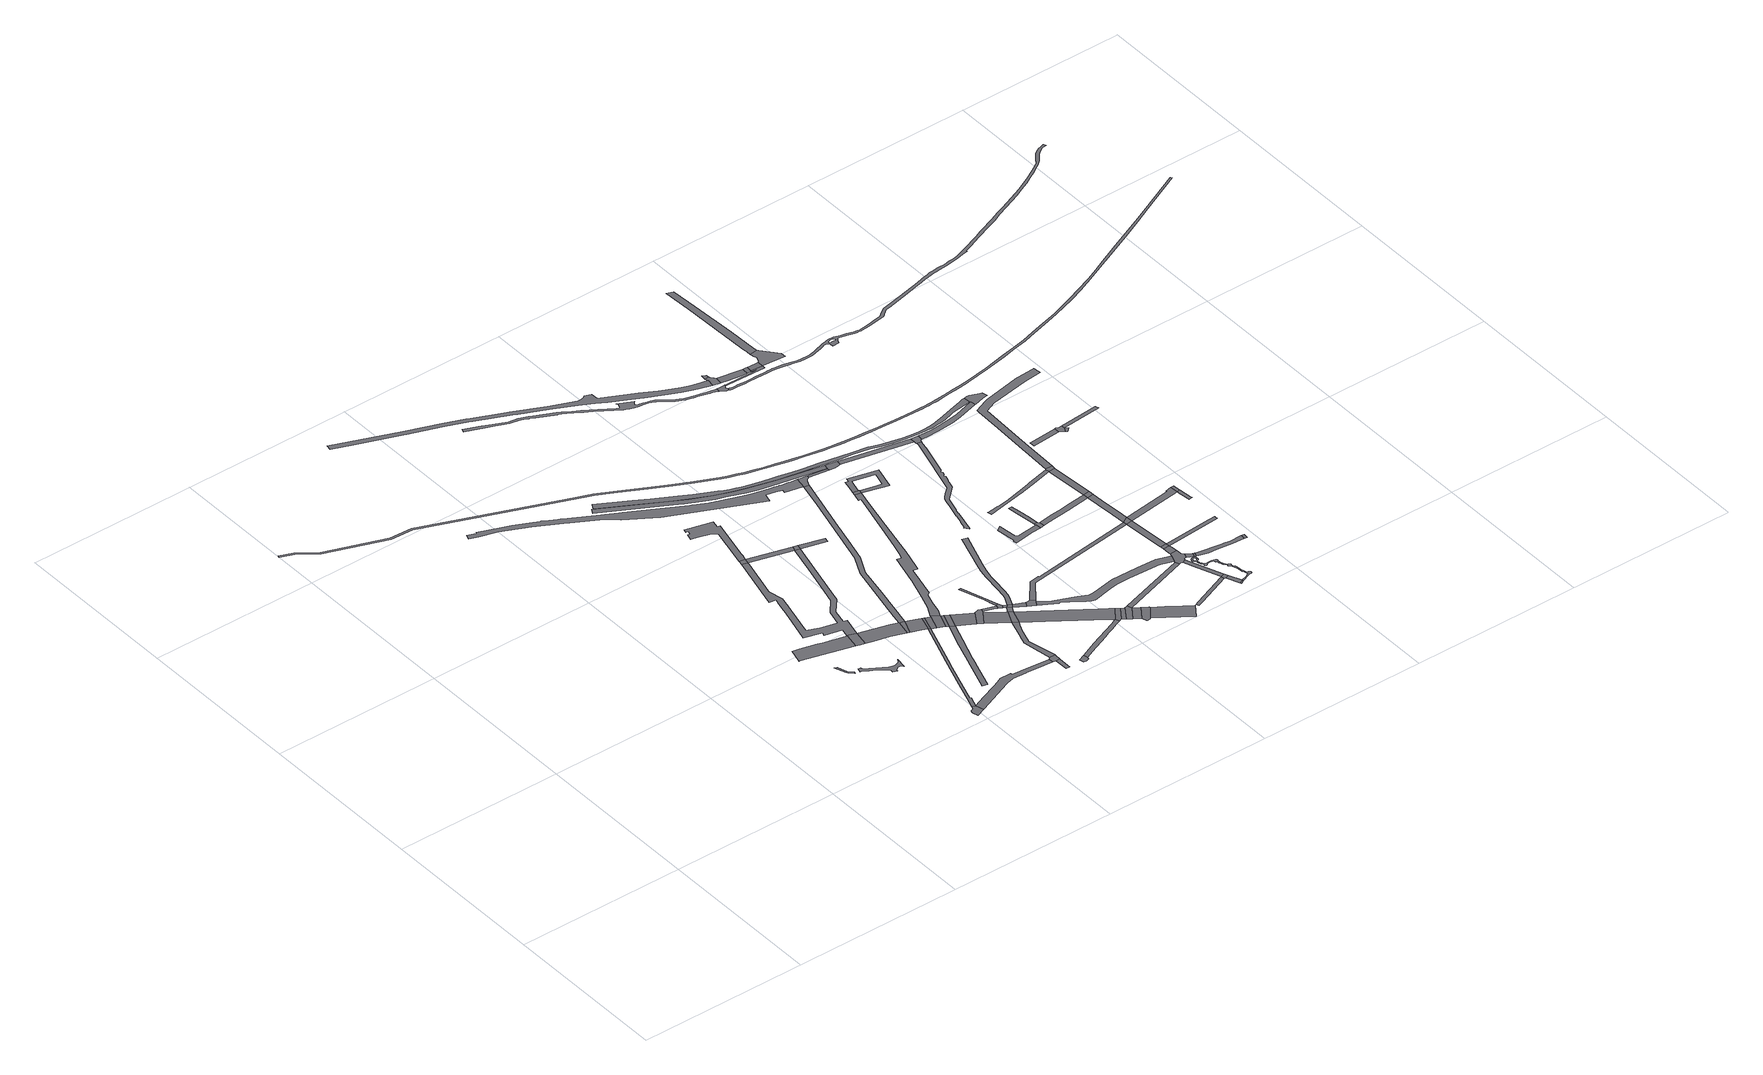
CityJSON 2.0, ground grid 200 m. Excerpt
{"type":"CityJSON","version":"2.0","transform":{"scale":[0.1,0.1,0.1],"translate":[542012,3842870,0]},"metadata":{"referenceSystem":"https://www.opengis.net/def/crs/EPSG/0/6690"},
"CityObjects":{
"road1":{"type":"Road","geometry":[{"type":"MultiSurface","lod":"1","boundaries":[[[0,1,2,3,4,5,6,7,8,9]]]}]},
"road2":{"type":"Road","attributes":{"function":"3","RoadStructureAttribute.sectionType":"1"},"geometry":[{"type":"MultiSurface","lod":"1","boundaries":[[[10,11,12,13,14,15,16,17]]]}]},
"road3":{"type":"Road","geometry":[{"type":"MultiSurface","lod":"1","boundaries":[[[18,19,20,21,22,23,24,25]]]}]},
"road4":{"type":"Road","geometry":[{"type":"MultiSurface","lod":"1","boundaries":[[[26,27,28,29,30,31,32,33,34,35,36,37,38,39,40,41,42,43,44,45,46,47,48,49,50,51,52,53]]]}]},
"road5":{"type":"Road","geometry":[{"type":"MultiSurface","lod":"1","boundaries":[[[54,17,16,55,56,57]]]}]},
"road6":{"type":"Road","attributes":{"RoadStructureAttribute.sectionType":"1"},"geometry":[{"type":"MultiSurface","lod":"1","boundaries":[[[58,59,60,61,62,18,25,63,64,65,66,67,68]]]}]},
"road7":{"type":"Road","attributes":{"function":"3","RoadStructureAttribute.sectionType":"1"},"geometry":[{"type":"MultiSurface","lod":"1","boundaries":[[[69,70,57,56,71,72,73,74,75]]]}]},
"road8":{"type":"Road","attributes":{"RoadStructureAttribute.sectionType":"1"},"geometry":[{"type":"MultiSurface","lod":"1","boundaries":[[[76,77,78,79,80,81,82,83,84,85,86,87,54,57,88,89,90,91,92,93,94,95,96,97,98,99,100,101,102,103,104,105,106,107,108,109,110,111,112]]]}]},
"road9":{"type":"Road","attributes":{"RoadStructureAttribute.sectionType":"1"},"geometry":[{"type":"MultiSurface","lod":"1","boundaries":[[[113,114,115,116,117,118,119,120,25,24,121,122,123,124,125,126,127,128,129,130]]]}]},
"road10":{"type":"Road","geometry":[{"type":"MultiSurface","lod":"1","boundaries":[[[131,76,112,132]]]}]},
"road11":{"type":"Road","attributes":{"RoadStructureAttribute.sectionType":"1"},"geometry":[{"type":"MultiSurface","lod":"1","boundaries":[[[133,134,135,136,137,138,139,140,141,142,143]]]}]},
"road12":{"type":"Road","attributes":{"RoadStructureAttribute.sectionType":"1"},"geometry":[{"type":"MultiSurface","lod":"1","boundaries":[[[144,145,146,147,148,149,150,151,152,153,154,155,156,157,158,159,160,161,162,163,164,165,166,167,168,169,170,171,172,173,174,175,176,177,178,179,180,181,182,183,184,185,186,187,188,189,190,191,192,193,194,195,196,197,198,199,200,201,202,203,204,205,206,207,208,209,210]]]}]},
"road13":{"type":"Road","geometry":[{"type":"MultiSurface","lod":"1","boundaries":[[[75,74,211,212,213]]]}]},
"road14":{"type":"Road","attributes":{"RoadStructureAttribute.sectionType":"1"},"geometry":[{"type":"MultiSurface","lod":"1","boundaries":[[[214,215,216,217,218,219,220,221,222,223,224,225,226,227,228,229,230,231,131,132]]]}]},
"road15":{"type":"Road","attributes":{"function":"3","RoadStructureAttribute.sectionType":"1"},"geometry":[{"type":"MultiSurface","lod":"1","boundaries":[[[232,212,211,233,58,234]]]}]},
"road16":{"type":"Road","geometry":[{"type":"MultiSurface","lod":"1","boundaries":[[[234,58,68,235]]]}]},
"road17":{"type":"Road","attributes":{"RoadStructureAttribute.sectionType":"1"},"geometry":[{"type":"MultiSurface","lod":"1","boundaries":[[[132,112,95,236]]]}]},
"road18":{"type":"Road","attributes":{"function":"3","RoadStructureAttribute.sectionType":"1"},"geometry":[{"type":"MultiSurface","lod":"1","boundaries":[[[235,68,237,238]]]}]},
"road19":{"type":"Road","geometry":[{"type":"MultiSurface","lod":"1","boundaries":[[[239,238,237,240,241]]]}]},
"road20":{"type":"Road","attributes":{"function":"3","RoadStructureAttribute.sectionType":"1"},"geometry":[{"type":"MultiSurface","lod":"1","boundaries":[[[241,240,133,242]]]}]},
"road21":{"type":"Road","geometry":[{"type":"MultiSurface","lod":"1","boundaries":[[[242,133,143,243]]]}]},
"road22":{"type":"Road","attributes":{"RoadStructureAttribute.sectionType":"1"},"geometry":[{"type":"MultiSurface","lod":"1","boundaries":[[[244,245,246,247]]]}]},
"road23":{"type":"Road","geometry":[{"type":"MultiSurface","lod":"1","boundaries":[[[236,95,94,248]]]}]},
"road24":{"type":"Road","geometry":[{"type":"MultiSurface","lod":"1","boundaries":[[[249,250,130,129,244,247,251]]]}]},
"road25":{"type":"Road","attributes":{"function":"3","RoadStructureAttribute.sectionType":"1"},"geometry":[{"type":"MultiSurface","lod":"1","boundaries":[[[252,243,143,253,254]]]}]},
"road26":{"type":"Road","attributes":{"RoadStructureAttribute.sectionType":"1"},"geometry":[{"type":"MultiSurface","lod":"1","boundaries":[[[255,256,257,258,259,260,249,251,261,262,263,264,265,266]]]}]},
"road27":{"type":"Road","geometry":[{"type":"MultiSurface","lod":"1","boundaries":[[[267,268,254,253,269,270,271,272,273]]]}]},
"road28":{"type":"Road","geometry":[{"type":"MultiSurface","lod":"1","boundaries":[[[274,275,276,248,94]]]}]},
"road29":{"type":"Road","attributes":{"RoadStructureAttribute.sectionType":"1"},"geometry":[{"type":"MultiSurface","lod":"1","boundaries":[[[277,278,279,280,281,282,283,284,285,286,287,288,289,290,291,292,293,294,295,296,297,298,299,300,301,302,303,304,305,306,307,308,309,310,311,312,313,314,315,316,317,318,319,320,321,322]]]}]},
"road30":{"type":"Road","geometry":[{"type":"MultiSurface","lod":"1","boundaries":[[[323,324,325,326,327,328,329]]]}]},
"road31":{"type":"Road","attributes":{"function":"3","RoadStructureAttribute.sectionType":"1"},"geometry":[{"type":"MultiSurface","lod":"1","boundaries":[[[330,270,269,255,331]]]}]},
"road32":{"type":"Road","attributes":{"RoadStructureAttribute.sectionType":"1"},"geometry":[{"type":"MultiSurface","lod":"1","boundaries":[[[209,332,333,334,335,336,337,75,213,338,339,340,341,342,343]]]}]},
"road33":{"type":"Road","attributes":{"function":"3","RoadStructureAttribute.sectionType":"1"},"geometry":[{"type":"MultiSurface","lod":"1","boundaries":[[[344,345,346,347,348,349,350,351,352,353,354,355,356,357,358,359,360,361]]]}]},
"road34":{"type":"Road","attributes":{"RoadStructureAttribute.sectionType":"1"},"geometry":[{"type":"MultiSurface","lod":"1","boundaries":[[[273,272,362,363,364]]]}]},
"road35":{"type":"Road","geometry":[{"type":"MultiSurface","lod":"1","boundaries":[[[331,255,266,365]]]}]},
"road36":{"type":"Road","geometry":[{"type":"MultiSurface","lod":"1","boundaries":[[[366,367,364,363,368,369,370]]]}]},
"road37":{"type":"Road","attributes":{"RoadStructureAttribute.sectionType":"1"},"geometry":[{"type":"MultiSurface","lod":"1","boundaries":[[[371,372,373,374,375,376,377,367,366]]]}]},
"road38":{"type":"Road","attributes":{"RoadStructureAttribute.sectionType":"1"},"geometry":[{"type":"MultiSurface","lod":"1","boundaries":[[[378,331,365,379]]]}]},
"road39":{"type":"Road","attributes":{"RoadStructureAttribute.sectionType":"1"},"geometry":[{"type":"MultiSurface","lod":"1","boundaries":[[[380,381,382,370,369,383,378,384]]]}]},
"road40":{"type":"Road","geometry":[{"type":"MultiSurface","lod":"1","boundaries":[[[384,378,379,385]]]}]},
"road41":{"type":"Road","attributes":{"RoadStructureAttribute.sectionType":"1"},"geometry":[{"type":"MultiSurface","lod":"1","boundaries":[[[386,387,388,389,390,391,392,393,394,395,396,397,398,239,241,399,400,401,402,403,404,405,406,407,408,409,410,411,412,413,414]]]}]},
"road42":{"type":"Road","attributes":{"RoadStructureAttribute.sectionType":"1"},"geometry":[{"type":"MultiSurface","lod":"1","boundaries":[[[385,379,415,416]]]}]},
"road43":{"type":"Road","attributes":{"RoadStructureAttribute.sectionType":"1"},"geometry":[{"type":"MultiSurface","lod":"1","boundaries":[[[417,418,419,420,323,329,421,422,423,424,425,426,427,428,429]]]}]},
"road44":{"type":"Road","geometry":[{"type":"MultiSurface","lod":"1","boundaries":[[[430,431,432,416,415,433,434,435]]]}]},
"road45":{"type":"Road","attributes":{"RoadStructureAttribute.sectionType":"1"},"geometry":[{"type":"MultiSurface","lod":"1","boundaries":[[[436,437,438,439,440,441,442,443,444,445,446,447,448,449,450,451,452,453,454,455,456,457,458,459,460,461,462,463,464,465,466,467,468,469,470,471,472,473,474,475,476,477,478,479,480,481,482,483,484,485,486,487,488,489,490,491,492,493,494,495,496,497,498,499,500,501,502,503,504,505,506,507,508,509,510,511,512,513,514,515,516,517,518,519,520,521,522,523,524,525,526,527]]]}]},
"road46":{"type":"Road","attributes":{"function":"3","RoadStructureAttribute.sectionType":"1"},"geometry":[{"type":"MultiSurface","lod":"1","boundaries":[[[528,529,530,365,266,531,532,533,417,534]]]}]},
"road47":{"type":"Road","attributes":{"RoadStructureAttribute.sectionType":"1"},"geometry":[{"type":"MultiSurface","lod":"1","boundaries":[[[535,536,537,538,539,540,541,542,543,544,545,546,547,548,549,550,551,552,384,385]]]}]},
"road48":{"type":"Road","geometry":[{"type":"MultiSurface","lod":"1","boundaries":[[[553,554,210,209,343,555,556,557,558,559,560,561,562]]]}]},
"road49":{"type":"Road","geometry":[{"type":"MultiSurface","lod":"1","boundaries":[[[534,417,429,563,564]]]}]},
"road50":{"type":"Road","attributes":{"RoadStructureAttribute.sectionType":"1"},"geometry":[{"type":"MultiSurface","lod":"1","boundaries":[[[564,563,565,566,567]]]}]},
"road51":{"type":"Road","geometry":[{"type":"MultiSurface","lod":"1","boundaries":[[[568,567,566,569,570]]]}]},
"road52":{"type":"Road","geometry":[{"type":"MultiSurface","lod":"1","boundaries":[[[571,386,414,572,573]]]}]},
"road53":{"type":"Road","attributes":{"function":"3","RoadStructureAttribute.sectionType":"1"},"geometry":[{"type":"MultiSurface","lod":"1","boundaries":[[[570,569,574,575]]]}]},
"road54":{"type":"Road","attributes":{"RoadStructureAttribute.sectionType":"1"},"geometry":[{"type":"MultiSurface","lod":"1","boundaries":[[[576,562,561,577,578]]]}]},
"road55":{"type":"Road","attributes":{"RoadStructureAttribute.sectionType":"1"},"geometry":[{"type":"MultiSurface","lod":"1","boundaries":[[[579,580,581,582,583,584,585,586,587,588,589,590,591,592,593,594,595,596,597,598,599,600,601,602,603,604,605,606,607,608,609,610,611,612,613,614,615,616,617,618,619,620,621,622,623,624,625,626,627,628,629,630,631,632,633,634,635,636,637,638,639,640,641]]]}]},
"road56":{"type":"Road","geometry":[{"type":"MultiSurface","lod":"1","boundaries":[[[642,575,574,643,644,645,646,647]]]}]},
"road57":{"type":"Road","attributes":{"RoadStructureAttribute.sectionType":"1"},"geometry":[{"type":"MultiSurface","lod":"1","boundaries":[[[648,649,650,651,652,653,654,655,656,657,658,571,573,659,660,661,662,663,664,665,666,667,572,414]]]}]},
"road58":{"type":"Road","geometry":[{"type":"MultiSurface","lod":"1","boundaries":[[[361,360,578,577,668,669,670,671,672]]]}]},
"road59":{"type":"Road","attributes":{"function":"3","RoadStructureAttribute.sectionType":"1"},"geometry":[{"type":"MultiSurface","lod":"1","boundaries":[[[673,674,675,676,677,678,679,680,681,647,646,682,683]]]}]},
"road60":{"type":"Road","attributes":{"RoadStructureAttribute.sectionType":"1"},"geometry":[{"type":"MultiSurface","lod":"1","boundaries":[[[684,685,686,687,688,689,690,691,692,434,433,693,694,695,696,697,698,699,700,701,702,703,704,705,706]]]}]},
"road61":{"type":"Road","attributes":{"RoadStructureAttribute.sectionType":"1"},"geometry":[{"type":"MultiSurface","lod":"1","boundaries":[[[707,708,709,710,430,435,711,712]]]}]},
"road62":{"type":"Road","attributes":{"RoadStructureAttribute.sectionType":"1"},"geometry":[{"type":"MultiSurface","lod":"1","boundaries":[[[713,714,715,716,717,718,719,720,721,722,723]]]}]},
"road63":{"type":"Road","attributes":{"RoadStructureAttribute.sectionType":"1"},"geometry":[{"type":"MultiSurface","lod":"1","boundaries":[[[724,725,568,570,726,727]]]}]},
"road64":{"type":"Road","attributes":{"RoadStructureAttribute.sectionType":"1"},"geometry":[{"type":"MultiSurface","lod":"1","boundaries":[[[728,729,730,731,732,733,734,735,736,737,738,739,740,741,742,743,744,745,746,747,748,749,750,751,752,753,754,755,756,757,758,759,760,761,762,763,764,765,766,767,768,769,770,771]]]}]},
"road65":{"type":"Road","geometry":[{"type":"MultiSurface","lod":"1","boundaries":[[[772,773,484,483,774,775,776,777,778,779,780,781,782]]]}]},
"road66":{"type":"Road","geometry":[{"type":"MultiSurface","lod":"1","boundaries":[[[783,784,785,723,722,786,787,788]]]}]},
"road67":{"type":"Road","attributes":{"function":"3","RoadStructureAttribute.sectionType":"1"},"geometry":[{"type":"MultiSurface","lod":"1","boundaries":[[[789,790,791,672,671,792,793,794]]]}]},
"road68":{"type":"Road","attributes":{"RoadStructureAttribute.sectionType":"1"},"geometry":[{"type":"MultiSurface","lod":"1","boundaries":[[[795,796,797,798,799,800,801,802,803,784,783]]]}]},
"road69":{"type":"Road","geometry":[{"type":"MultiSurface","lod":"1","boundaries":[[[804,805,806,807,808,322,321,809,810]]]}]},
"road70":{"type":"Road","geometry":[{"type":"MultiSurface","lod":"1","boundaries":[[[811,812,807,806]]]}]},
"road71":{"type":"Road","attributes":{"RoadStructureAttribute.sectionType":"1"},"geometry":[{"type":"MultiSurface","lod":"1","boundaries":[[[813,814,815,816,817,818,819,820,821,822,823,824,825,826,827,828,829,830,831,832,833,834,835,836,837,838,839,840,841,842,843,844,845,846,847,848,849,850,851,852,853,854,855,856,857,858,859,860,861,862,863,864,865,866,867,868,869,870,871,872,873,874,875,876,877,878,879,880,881,882,883,884,885,886,887,888,889,890,891,892,893,894,895,896,897,898,899,900,901,902,903,904,905,906,907,908,909,910,911,912,913,914,915,916,917,918,919,920,921,922,923,924,925,926,927,928,929,930,931,932,933,934,935,936,937,938,939,940,941,942,943,944,945,946]]]}]},
"road72":{"type":"Road","attributes":{"RoadStructureAttribute.sectionType":"1"},"geometry":[{"type":"MultiSurface","lod":"1","boundaries":[[[947,948,949,950,951,952]]]}]},
"road73":{"type":"Road","attributes":{"RoadStructureAttribute.sectionType":"1"},"geometry":[{"type":"MultiSurface","lod":"1","boundaries":[[[953,954,810,809,955,956,957,958,959]]]}]},
"road74":{"type":"Road","attributes":{"RoadStructureAttribute.sectionType":"1"},"geometry":[{"type":"MultiSurface","lod":"1","boundaries":[[[960,961,962,963,964,965,966,967,968,969,782,781]]]}]},
"road75":{"type":"Road","attributes":{"RoadStructureAttribute.sectionType":"1"},"geometry":[{"type":"MultiSurface","lod":"1","boundaries":[[[970,971,972,973,974,975,976,977,978,979,980,981,982,983,984,985]]]}]},
"road76":{"type":"Road","attributes":{"RoadStructureAttribute.sectionType":"1"},"geometry":[{"type":"MultiSurface","lod":"1","boundaries":[[[986,987,988,989,990,991,992,788,787,993,994,995,996]]]}]},
"road77":{"type":"Road","attributes":{"RoadStructureAttribute.sectionType":"1"},"geometry":[{"type":"MultiSurface","lod":"1","boundaries":[[[997,998,999,1000,1001,1002]]]}]},
"road78":{"type":"Road","geometry":[{"type":"MultiSurface","lod":"1","boundaries":[[[1003,1004,1005,1006,1007,1008,1009,1010,706,705,1011,724,727,1012,1013,1014,999,998,1015,1016,1017,1018,1019]]]}]},
"road79":{"type":"Road","geometry":[{"type":"MultiSurface","lod":"1","boundaries":[[[1020,959,958,1021,965,964,1022]]]}]},
"road80":{"type":"Road","geometry":[{"type":"MultiSurface","lod":"1","boundaries":[[[1002,1001,947,952,1023,1024]]]}]},
"road81":{"type":"Road","attributes":{"RoadStructureAttribute.sectionType":"1"},"geometry":[{"type":"MultiSurface","lod":"1","boundaries":[[[1024,1023,1025,1026]]]}]},
"road82":{"type":"Road","geometry":[{"type":"MultiSurface","lod":"1","boundaries":[[[1026,1025,1027,1028]]]}]},
"road83":{"type":"Road","attributes":{"RoadStructureAttribute.sectionType":"1"},"geometry":[{"type":"MultiSurface","lod":"1","boundaries":[[[1029,1030,1031,1032,1009,1008]]]}]},
"road84":{"type":"Road","geometry":[{"type":"MultiSurface","lod":"1","boundaries":[[[794,793,728,771,1033,1034,1035,1036]]]}]},
"road85":{"type":"Road","geometry":[{"type":"MultiSurface","lod":"1","boundaries":[[[1037,1038,1031,1030]]]}]},
"road86":{"type":"Road","attributes":{"RoadStructureAttribute.sectionType":"1"},"geometry":[{"type":"MultiSurface","lod":"1","boundaries":[[[1019,1018,1039,1040]]]}]},
"road87":{"type":"Road","attributes":{"RoadStructureAttribute.sectionType":"1"},"geometry":[{"type":"MultiSurface","lod":"1","boundaries":[[[1041,1022,964,1042,1043]]]}]},
"road88":{"type":"Road","geometry":[{"type":"MultiSurface","lod":"1","boundaries":[[[1044,1045,1046,1047,1048,1049,1050,1051,1052,1053,1054,1055,1056,1057,1058,1059,1060,1061,1062,1063,1064,1065,1066,1067,1068,1069,1070,1071,1072,1073,1074,1075,1076,1077,1078,1079,1080,1081,1082,1083,1084,1085,1086,1087,1088,1089,1090,1091,1092,1093,1094,1095,1096,1097,1098,1099,1100,1101,1102,1103,1104,1105,1106,1107,1108,1109,1110,1111,1112,1113,1114,1115,1116,1117,1118,1119,1120,1121,1122,1123,1124,1125,1126,1127,1128,1129,1130,1131,1132,1133,1134,1135,1136,1137,1138,1139,1140,1141,1142,1143,1144,1145,1146,1147,1148,1149,1150,1151,1152,1153,1154,1155,1156,1157,1039,1158,1159,1160,1161,1162,1163,1164,1165,1166,1167,1168,1169,1170,1171,1172,1173,1174,1175,1176,1177,1178,1179,1180,1181,1182,1183,1184,1185,1186,1187,1188,1189,1190,1191,1192,1193,1194,1195,1196,1197,1198,1199,1200,1201,1202,1203,1204,1205,1206,1207,1208,1209,1210,1211,1212,1213,1214,1215,1216,1217,1218,1219,1220,1221,1222,1223,1224,1225,1226,1227,1228,1229,1230,1231,1232,1233,1234,1235,1236,1237,1238,1239,1240,1241,1242,1243,1244,1245,1246,1247,1248,1249,1250,1251,1252,1253,1254,1255,1256,1257,1258,1259,1260,1261,1262,1263,1264,1265,1266,1267,1268,1269,1270,1271,1272,1273,1274,1275,1276,1277,1278,1279,1280,1281,1282,1283,1284,1285,1286,1287,1288,1289,1290,1291,1292,1293,1294,1295,1296,1297,1298,1299,1300,1301,1302,1303,1304,1305,1306,1307,1308,1026,1028],[1309,1310,1311,1312,1313,1314,1315,1316,1317,1318,1319,1320,1321,1322,1323,1324,1325,1326,1327,1328,1329,1330,1331,1332,1333,1334,1335,1336,1337,1338,1339,1340,1341,1342,1343,1344,1345,1346,1347,1348,1349,1350,1351,1352,1353,1354,1355,1356,1357,1358,1359,1360,1361,1362,1363,1364,1365,1366,1367,1368,1369,1370,1371,1372,1373,1374,1375,1376,1377]]]}]},
"road89":{"type":"Road","geometry":[{"type":"MultiSurface","lod":"1","boundaries":[[[1040,1039,1157,1378,1379]]]}]},
"road90":{"type":"Road","attributes":{"RoadStructureAttribute.sectionType":"1"},"geometry":[{"type":"MultiSurface","lod":"1","boundaries":[[[1380,1381,712,1038,1037]]]}]},
"road91":{"type":"Road","geometry":[{"type":"MultiSurface","lod":"1","boundaries":[[[1382,707,712,1381]]]}]},
"road92":{"type":"Road","attributes":{"RoadStructureAttribute.sectionType":"1"},"geometry":[{"type":"MultiSurface","lod":"1","boundaries":[[[1383,1384,1385,1386,996,1387,1388,1389,707,1382]]]}]},
"road93":{"type":"Road","geometry":[{"type":"MultiSurface","lod":"1","boundaries":[[[1390,986,996,1386]]]}]},
"road94":{"type":"Road","geometry":[{"type":"MultiSurface","lod":"1","boundaries":[[[1391,1392,1393,1394,1395,1396,1397,1043,1042,1398,1399,1400,1401]]]}]},
"road95":{"type":"Road","attributes":{"RoadStructureAttribute.sectionType":"1"},"geometry":[{"type":"MultiSurface","lod":"1","boundaries":[[[1402,985,1403,986,1390]]]}]},
"road96":{"type":"Road","attributes":{"RoadStructureAttribute.sectionType":"1"},"geometry":[{"type":"MultiSurface","lod":"1","boundaries":[[[1404,1405,1406,1407,1379,1378,1408,1409,1410,1411,1412,1413]]]}]},
"road97":{"type":"Road","attributes":{"RoadStructureAttribute.sectionType":"1"},"geometry":[{"type":"MultiSurface","lod":"1","boundaries":[[[1414,1415,1037,1030,1416]]]}]},
"road98":{"type":"Road","geometry":[{"type":"MultiSurface","lod":"1","boundaries":[[[1417,970,985,1402,1418,1419]]]}]},
"road99":{"type":"Road","attributes":{"RoadStructureAttribute.sectionType":"1"},"geometry":[{"type":"MultiSurface","lod":"1","boundaries":[[[1420,1421,1422,1423,1424,1425,1426,1427,1428,1429,1430,1393,1392]]]}]},
"road100":{"type":"Road","attributes":{"function":"3","RoadStructureAttribute.sectionType":"1"},"geometry":[{"type":"MultiSurface","lod":"1","boundaries":[[[1431,1432,1433,1434,1435,1436,1437,1438,1036,1035,1439,1440,1441,1442,1443,1444]]]}]},
"road101":{"type":"Road","attributes":{"RoadStructureAttribute.sectionType":"1"},"geometry":[{"type":"MultiSurface","lod":"1","boundaries":[[[1445,1446,1447,1448,1382,1381,1449,1450]]]}]},
"road102":{"type":"Road","geometry":[{"type":"MultiSurface","lod":"1","boundaries":[[[1413,1412,1451,1452]]]}]},
"road103":{"type":"Road","attributes":{"RoadStructureAttribute.sectionType":"1"},"geometry":[{"type":"MultiSurface","lod":"1","boundaries":[[[1453,1454,1455,1456]]]}]},
"road104":{"type":"Road","geometry":[{"type":"MultiSurface","lod":"1","boundaries":[[[1457,1458,1459,1460,1461,1462,1450]]]}]},
"road105":{"type":"Road","geometry":[{"type":"MultiSurface","lod":"1","boundaries":[[[1463,1445,1450,1462]]]}]},
"road106":{"type":"Road","geometry":[{"type":"MultiSurface","lod":"1","boundaries":[[[1464,1465,1466,1467,641,640,1431,1444,1468,1469,1470,1471]]]}]},
"road107":{"type":"Road","geometry":[{"type":"MultiSurface","lod":"1","boundaries":[[[1472,1473,1453,1456,1474,1475,1476]]]}]},
"road108":{"type":"Road","attributes":{"RoadStructureAttribute.sectionType":"1"},"geometry":[{"type":"MultiSurface","lod":"1","boundaries":[[[1477,1478,1479,1480,1481,1482,1483,1484,1485,1486,1487,1488,1417,1419,1489,1490,1491,1492,1493,1494,1495,1496]]]}]},
"road109":{"type":"Road","geometry":[{"type":"MultiSurface","lod":"1","boundaries":[[[1497,1498,1475,1474]]]}]},
"road110":{"type":"Road","attributes":{"RoadStructureAttribute.sectionType":"1"},"geometry":[{"type":"MultiSurface","lod":"1","boundaries":[[[1499,1476,1475,1500]]]}]},
"road111":{"type":"Road","attributes":{"RoadStructureAttribute.sectionType":"1"},"geometry":[{"type":"MultiSurface","lod":"1","boundaries":[[[1501,1502,1503,1504,1505,1506,1507,1508,1509,1510,1511,1512,1513,1514,1515,1516,1517,1518,1519,1520,1521,1522,1523,1524,1525,1526,1527,1528,1529,1530,1531,1532,1533,1534,1535,1536,1537,1538,1539,1540,1541,1542,1543,1544,1545,1546,1547,1548,1549,1550,1551,1552,1553,1554,1555,1556,1557,1558,1559,1560,1561,1562,1563,1564,1565,1566,1567,1568,1569,1570,1571,1572,1573,1574,1575,1576,1577,1578,1579,1580,1581,1582,1583,1584,1585,1586,1587,1588,1589,1590,1591,1592,1593,1594,1595,1596,1597,1598,1599,1600,1601,1602,1603,1604,1605,1606,1607,1608,1609,1610,1611,1612,1613,1614,1615,1616,1617,1618,1619,1620,1621,1622,1623,1624,1625,1626,1627,1628,1629,1630,1631,1632,1633,1634,1635,1636,1637,1638,1639,1640,1641,1642,1643,1644,1645,1646,1647,1648,1649,1650,1651,1652,1653,1654,1655,1656,1657,1658,1659,1660,1661,1662,1663,1664,1665,777,776,1666,1667,1668,1669,1670,1671,1672,1673,1674,1675,1676,1677,1678,1679,1680,1681,1682,1683,1684,1685,1686,1687,1688,1689,1690,1691,1692,1693,1694,1695,1696,1697,1698,1699,1700,1701,1702,1703,1704,1705,1706,1707,1708,1709,1710,1711,1712,1713,1714,1715,1716,1717],[1718,1719,1720,1721,1722,1723,1724,1725,1726,1727,1728,1729,1730,1731,1732]]]}]}
},
"vertices":[
[3295,1613,0],[3346,1487,0],[3359,1464,0],[3379,1442,0],[3409,1417,0],[3417,1442,0],[3394,1460,0],[3376,1475,0],[3364,1494,0],[3322,1604,0],
[3461,2015,0],[3410,2028,0],[3212,2077,0],[3130,2098,0],[3085,1924,0],[3085,1926,0],[3689,1766,0],[3722,1946,0],
[3997,257,0],[3982,213,0],[3950,200,0],[3944,176,0],[3940,162,0],[3959,96,0],[4065,140,0],[4037,236,0],
[3545,1361,0],[3608,1327,0],[3653,1297,0],[3701,1258,0],[3724,1236,0],[3726,1216,0],[3719,1198,0],[3772,1179,0],[3771,1194,0],[3794,1216,0],[3816,1224,0],[3834,1224,0],[3851,1219,0],[3861,1212,0],[3871,1195,0],[3890,1327,0],[3878,1302,0],[3863,1284,0],[3843,1274,0],[3826,1272,0],[3801,1269,0],[3766,1276,0],[3743,1281,0],[3512,1426,0],[3506,1448,0],[3479,1454,0],[3464,1402,0],[3474,1398,0],
[3724,1957,0],[3738,1753,0],[3796,1738,0],[3828,1918,0],
[4442,1526,0],[4254,1003,0],[4211,875,0],[4107,570,0],[4043,385,0],[4085,369,0],[4066,376,0],[4131,562,0],[4237,875,0],[4278,995,0],[4465,1515,0],
[4263,1794,0],[4188,1824,0],[3880,1716,0],[4062,1667,0],[4208,1620,0],[4233,1610,0],[4273,1790,0],
[3611,3532,0],[3492,3060,0],[3446,2874,0],[3525,2857,0],[3509,2793,0],[3481,2685,0],[3477,2667,0],[3446,2546,0],[3356,2197,0],[3563,2139,0],[3551,2099,0],[3748,2051,0],[3885,2147,0],[3839,2158,0],[3883,2331,0],[4013,2483,0],[4071,2710,0],[4168,3086,0],[4239,3366,0],[4182,3381,0],[4095,3045,0],[4018,2743,0],[3958,2511,0],[3829,2359,0],[3782,2174,0],[3781,2172,0],[3592,2218,0],[3450,2281,0],[3541,2636,0],[3564,2724,0],[3567,2737,0],[3587,2816,0],[3590,2828,0],[3550,3005,0],[3555,3023,0],[3671,3486,0],[3679,3515,0],
[4854,397,0],[4646,410,0],[4646,435,0],[4510,433,0],[4454,409,0],[4366,372,0],[4199,302,0],[4104,263,0],[4504,324,0],[4515,328,0],[4530,333,0],[4567,342,0],[4615,352,0],[4773,344,0],[4773,348,0],[4923,334,0],[5094,317,0],[5098,374,0],
[3626,3591,0],[3693,3574,0],
[4636,1431,0],[4545,1189,0],[4435,877,0],[4409,802,0],[4293,455,0],[4350,436,0],[4451,741,0],[4465,783,0],[4499,878,0],[4601,1168,0],[4688,1400,0],
[4835,4293,0],[4825,4296,0],[4750,4307,0],[4717,4315,0],[4709,4316,0],[4663,4327,0],[4633,4332,0],[4562,4346,0],[4529,4353,0],[4519,4355,0],[4485,4362,0],[4411,4383,0],[4390,4389,0],[4365,4397,0],[4227,4445,0],[4149,4471,0],[4059,4503,0],[4054,4505,0],[4006,4522,0],[3958,4542,0],[3945,4549,0],[3905,4569,0],[3836,4606,0],[3828,4611,0],[3809,4620,0],[3584,4738,0],[3198,4951,0],[3179,4962,0],[3167,4969,0],[3037,5040,0],[3004,5058,0],[2915,5106,0],[2656,5248,0],[2636,5259,0],[2614,5270,0],[2533,5313,0],[2461,5352,0],[2458,5354,0],[2454,5356,0],[2350,5403,0],[2285,5433,0],[2182,5479,0],[2084,5516,0],[1826,5613,0],[1821,5598,0],[1722,5637,0],[1700,5582,0],[1799,5545,0],[2009,5485,0],[2323,5338,0],[2615,5179,0],[2667,5151,0],[2982,4980,0],[2989,4973,0],[3108,4868,0],[3446,4647,0],[4485,4177,0],[4507,4261,0],[4511,4277,0],[4512,4279,0],[4624,4252,0],[4692,4237,0],[4701,4234,0],[4690,4190,0],[4891,4149,0],[4902,4146,0],[4921,4281,0],
[4260,1600,0],[4330,1770,0],[4330,1774,0],
[3711,3643,0],[3720,3681,0],[3833,4166,0],[3801,4174,0],[3823,4264,0],[3509,4345,0],[3501,4312,0],[3498,4300,0],[3504,4298,0],[3525,4293,0],[3514,4250,0],[3487,4257,0],[3466,4178,0],[3532,4161,0],[3688,4120,0],[3737,4064,0],[3643,3660,0],[3639,3644,0],
[4442,1733,0],[4379,1555,0],[4500,1705,0],
[4523,1694,0],
[4197,3439,0],
[4523,1488,0],[4580,1666,0],
[4590,1680,0],[4608,1448,0],[4672,1622,0],
[4703,1607,0],
[4759,1574,0],
[5138,313,0],[5136,148,0],[5180,147,0],[5184,311,0],
[4255,3424,0],
[5121,396,0],[5117,392,0],[5187,393,0],
[4934,1470,0],[4880,1285,0],[4975,1443,0],
[5172,1083,0],[5170,1076,0],[5108,884,0],[5085,814,0],[5063,747,0],[5097,542,0],[5187,404,0],[5113,733,0],[5165,885,0],[5189,953,0],[5209,1003,0],[5235,1039,0],
[5033,1455,0],[5022,1453,0],[4941,1249,0],[5042,1397,0],[5052,1412,0],[5055,1416,0],[5060,1446,0],
[4530,3288,0],[4532,3289,0],[4547,3346,0],
[5094,6145,0],[5017,6170,0],[4941,6199,0],[4851,6238,0],[4723,6299,0],[4542,6390,0],[4401,6461,0],[4258,6534,0],[4155,6583,0],[4152,6668,0],[4077,6698,0],[4047,6680,0],[4027,6672,0],[4004,6669,0],[3977,6669,0],[3681,6796,0],[3324,6963,0],[3297,6974,0],[2917,7138,0],[2905,7143,0],[2667,7236,0],[2301,7372,0],[2275,7382,0],[1754,7579,0],[1523,7668,0],[1507,7604,0],[1742,7517,0],[2241,7331,0],[2271,7319,0],[2652,7181,0],[2891,7088,0],[2931,7071,0],[3312,6902,0],[3361,6880,0],[3659,6743,0],[3933,6614,0],[4088,6530,0],[4199,6471,0],[4380,6378,0],[4536,6300,0],[4729,6202,0],[4885,6136,0],[5013,6087,0],[5163,6036,0],[5207,6027,0],[5220,6117,0],
[5410,211,0],[5332,178,0],[5347,126,0],[5375,117,0],[5412,132,0],[5412,133,0],[5425,160,0],
[5239,1256,0],[5249,1250,0],
[4820,3828,0],[4690,3325,0],[4582,2911,0],[4467,2673,0],[4323,2034,0],[4294,1904,0],[4443,2292,0],[4519,2656,0],[4632,2879,0],[4709,3177,0],[4771,3430,0],[4957,4130,0],
[4746,4399,0],[4429,4482,0],[4306,4520,0],[4096,4597,0],[3860,4706,0],[3679,4799,0],[2978,5186,0],[2948,5132,0],[3722,4706,0],[3772,4678,0],[3945,4595,0],[4072,4539,0],[4172,4503,0],[4383,4428,0],[4512,4390,0],[4635,4359,0],[5273,4232,0],[5285,4291,0],
[5171,1375,0],[5208,1358,0],[5219,1394,0],
[5295,1216,0],
[5252,1416,0],[5224,1403,0],[5220,1353,0],[5252,1334,0],[5269,1363,0],
[5115,1847,0],[5090,1846,0],[5177,1577,0],[5188,1542,0],[5188,1540,0],[5203,1493,0],[5198,1483,0],
[5285,1313,0],[5329,1276,0],
[5303,1346,0],[5300,1348,0],[5294,1350,0],[5277,1318,0],[5313,1341,0],
[5361,1317,0],
[5224,3719,0],[5211,3669,0],[5201,3626,0],[5226,3620,0],[5096,3110,0],[5016,2812,0],[4983,2688,0],[4958,2612,0],[4901,2627,0],[4806,2264,0],[4805,2261,0],[4717,1986,0],[4657,1812,0],[4679,1637,0],[4712,1707,0],[4743,1842,0],[4788,1973,0],[4816,1987,0],[4817,1989,0],[4875,2218,0],[4916,2383,0],[4970,2368,0],[4971,2372,0],[4985,2423,0],[5051,2669,0],[5080,2795,0],[5161,3143,0],[5247,3515,0],[5294,3702,0],
[5458,1202,0],[5488,1255,0],
[6030,475,0],[5985,456,0],[5955,443,0],[5614,299,0],[5513,199,0],[5517,201,0],[5773,311,0],[5841,341,0],[5880,357,0],[5964,394,0],[5974,398,0],[6040,426,0],[6049,430,0],
[5541,1260,0],[5528,1258,0],[5505,1257,0],[5546,1151,0],[5578,1206,0],[5591,1223,0],
[2955,6954,0],[2768,7034,0],[2752,6997,0],[2964,6907,0],[3010,6888,0],[3012,6893,0],[3203,6814,0],[3309,6793,0],[3356,6774,0],[3406,6751,0],[3414,6748,0],[3468,6722,0],[3675,6624,0],[3680,6622,0],[3718,6608,0],[3761,6587,0],[3824,6548,0],[3906,6493,0],[3989,6441,0],[4080,6384,0],[4168,6328,0],[4252,6273,0],[4269,6263,0],[4309,6246,0],[4357,6231,0],[4410,6220,0],[4450,6214,0],[4485,6208,0],[4521,6200,0],[4546,6190,0],[4570,6182,0],[4590,6172,0],[4609,6161,0],[4634,6142,0],[4663,6121,0],[4710,6086,0],[4749,6057,0],[4779,6039,0],[4809,6026,0],[4848,6010,0],[4880,5999,0],[4928,5986,0],[4975,5976,0],[5058,5954,0],[5107,5942,0],[5135,5935,0],[5161,5923,0],[5200,5906,0],[5203,5957,0],[5177,5960,0],[5153,5962,0],[5118,5971,0],[5047,5987,0],[4947,6010,0],[4888,6025,0],[4847,6039,0],[4807,6057,0],[4777,6074,0],[4733,6101,0],[4685,6138,0],[4650,6165,0],[4619,6188,0],[4601,6199,0],[4582,6207,0],[4556,6218,0],[4523,6226,0],[4476,6235,0],[4435,6244,0],[4409,6253,0],[4396,6260,0],[4393,6273,0],[4397,6287,0],[4406,6299,0],[4423,6306,0],[4253,6394,0],[4263,6377,0],[4263,6366,0],[4247,6328,0],[4240,6319,0],[4209,6333,0],[4054,6436,0],[3904,6530,0],[3826,6578,0],[3761,6618,0],[3735,6633,0],[3694,6660,0],[3435,6778,0],[3428,6781,0],[3374,6801,0],[3326,6826,0],[3215,6839,0],[3025,6924,0],
[6090,653,0],[6004,715,0],[5755,890,0],[5237,1037,0],[5448,887,0],[5986,507,0],[6136,621,0],
[5414,1430,0],[5428,1477,0],[5438,1527,0],[5447,1595,0],[5459,1680,0],[5472,1803,0],[5501,1920,0],[5535,2028,0],[5682,2455,0],[5622,2471,0],[5618,2462,0],[5473,2018,0],[5451,1947,0],[5430,1837,0],[5397,1597,0],[5383,1507,0],[5371,1454,0],[5351,1412,0],
[5001,4269,0],[4980,4272,0],[4960,4137,0],[4974,4170,0],[4986,4197,0],[4988,4199,0],[5001,4215,0],[5021,4228,0],[5036,4233,0],[5040,4264,0],
[6078,443,0],[6182,588,0],
[6089,434,0],[6122,411,0],[6221,561,0],
[6263,574,0],[6175,374,0],[6278,522,0],
[5234,3764,0],[5305,3747,0],[5293,3750,0],
[6248,322,0],[6353,469,0],
[5131,4251,0],[5279,4200,0],[5273,4230,0],
[7052,4273,0],[7015,4264,0],[6958,4249,0],[6858,4221,0],[6790,4195,0],[6682,4169,0],[6571,4142,0],[6512,4132,0],[6450,4129,0],[6386,4132,0],[6267,4145,0],[6188,4156,0],[6054,4183,0],[5942,4209,0],[5871,4233,0],[5823,4255,0],[5635,4286,0],[5265,4353,0],[5087,4386,0],[4949,4412,0],[4809,4440,0],[4726,4455,0],[4634,4476,0],[4481,4512,0],[4406,4534,0],[4348,4556,0],[4288,4578,0],[4230,4602,0],[4175,4629,0],[4074,4676,0],[3946,4744,0],[3805,4818,0],[3559,4950,0],[3397,5046,0],[3036,5251,0],[2996,5181,0],[3396,4961,0],[3682,4804,0],[3860,4709,0],[4101,4600,0],[4310,4524,0],[4438,4484,0],[4761,4404,0],[5485,4270,0],[5616,4254,0],[5814,4218,0],[5861,4202,0],[5933,4178,0],[6048,4152,0],[6182,4125,0],[6263,4113,0],[6384,4100,0],[6450,4097,0],[6528,4097,0],[6581,4101,0],[6665,4111,0],[6705,4118,0],[6747,4134,0],[6797,4146,0],[6851,4165,0],[6928,4179,0],[7088,4196,0],[7077,4278,0],
[6425,418,0],[6271,263,0],[6274,257,0],[6313,265,0],[6322,270,0],[6431,413,0],
[5543,3636,0],[5597,3621,0],[5652,3827,0],[5654,3833,0],[5668,3887,0],[5517,3927,0],[5323,3979,0],[5322,3979,0],[5311,3933,0],[5275,3941,0],[5255,3847,0],[5335,3913,0],[5375,3903,0],[5488,3875,0],[5598,3848,0],[5591,3823,0],[5590,3818,0],[5554,3687,0],[5505,3699,0],[5337,3739,0],
[5341,4191,0],[5364,4194,0],[5381,4196,0],[5417,4203,0],[5425,4263,0],
[6776,170,0],[6749,189,0],[6735,199,0],[6706,219,0],[6675,241,0],[6655,255,0],[6616,283,0],[6589,302,0],[6557,325,0],[6700,3,0],[6804,150,0],
[6964,994,0],[6737,1001,0],[6415,1012,0],[6198,970,0],[6120,955,0],[6074,956,0],[5963,1004,0],[5934,1017,0],[5686,1125,0],[5747,1035,0],[5763,1041,0],[5923,933,0],[5982,893,0],[6027,862,0],[6074,852,0],[6299,896,0],[6413,918,0],[6504,919,0],[6566,920,0],[6948,902,0],[6951,902,0],[7088,851,0],[7121,937,0],
[7085,1671,0],[5857,1505,0],[5855,1515,0],[5734,1495,0],[5761,1450,0],[7091,1629,0],
[6106,2159,0],[6083,2184,0],[6056,2403,0],[5997,2360,0],[6029,2133,0],[6018,2127,0],[6019,2121,0],[6023,2084,0],[6267,2116,0],[6368,2128,0],[6361,2189,0],
[7088,835,0],[6270,576,0],[6286,524,0],[7104,784,0],
[6245,3995,0],[6243,3978,0],[6241,3965,0],[6219,3885,0],[6033,3228,0],[5951,3162,0],[5922,3129,0],[5899,3099,0],[5887,3059,0],[5861,2964,0],[5816,2813,0],[5822,2811,0],[5793,2696,0],[5788,2697,0],[5767,2618,0],[5756,2610,0],[5792,2561,0],[5797,2566,0],[5862,2825,0],[5857,2826,0],[5874,2889,0],[5880,2887,0],[5932,3067,0],[6082,3209,0],[6095,3261,0],[6110,3319,0],[6117,3319,0],[6127,3359,0],[6135,3386,0],[6131,3389,0],[6126,3399,0],[6126,3409,0],[6136,3419,0],[6143,3421,0],[6151,3454,0],[6146,3459,0],[6143,3476,0],[6153,3489,0],[6160,3492,0],[6163,3491,0],[6267,3875,0],[6286,3950,0],[6291,3973,0],[6294,3983,0],
[5289,5955,0],[5247,5955,0],[5236,5886,0],[5264,5871,0],[5289,5863,0],[5298,5890,0],[5289,5901,0],[5289,5913,0],[5296,5929,0],[5307,5935,0],[5308,5954,0],
[6398,2219,0],[6354,2214,0],[6356,2204,0],[6401,2132,0],[6420,2135,0],[6411,2199,0],
[5466,4255,0],[5465,4255,0],[5440,4260,0],[5451,4195,0],[6234,4029,0],[6239,4093,0],
[6381,2365,0],[6379,2380,0],[6373,2431,0],[6371,2446,0],[6363,2519,0],[6360,2533,0],[6354,2579,0],[6311,2574,0],[6323,2461,0],
[5290,6115,0],[5272,6137,0],[5262,6160,0],[5214,6152,0],[5217,6132,0],[5298,6007,0],[5307,6097,0],
[5259,6194,0],[5214,6217,0],
[10459,5586,0],[10252,5489,0],[10041,5390,0],[9799,5277,0],[9585,5178,0],[9434,5109,0],[9284,5042,0],[9095,4963,0],[8938,4901,0],[8794,4850,0],[8667,4806,0],[8465,4747,0],[8300,4700,0],[8148,4659,0],[7989,4622,0],[7829,4590,0],[7565,4535,0],[7280,4485,0],[7248,4479,0],[7155,4471,0],[7088,4463,0],[7011,4455,0],[6953,4448,0],[6892,4441,0],[6844,4436,0],[6808,4434,0],[6773,4431,0],[6733,4429,0],[6688,4428,0],[6642,4428,0],[6530,4430,0],[6306,4438,0],[6179,4444,0],[6066,4449,0],[5985,4454,0],[5925,4459,0],[5856,4463,0],[5756,4474,0],[5675,4480,0],[5610,4488,0],[5524,4501,0],[5424,4516,0],[5221,4552,0],[5088,4577,0],[4996,4597,0],[4918,4616,0],[4781,4649,0],[4670,4679,0],[4576,4706,0],[4491,4733,0],[4412,4761,0],[4332,4791,0],[4234,4832,0],[4079,4902,0],[3877,5002,0],[3649,5118,0],[3373,5261,0],[3153,5377,0],[3130,5387,0],[3102,5398,0],[2974,5439,0],[1354,6073,0],[1086,6088,0],[386,6341,0],[167,6499,0],[9,6557,0],[0,6532,0],[155,6476,0],[374,6318,0],[1081,6063,0],[1349,6048,0],[2965,5417,0],[3094,5375,0],[3120,5364,0],[3142,5354,0],[3361,5239,0],[3638,5095,0],[3866,4980,0],[4068,4880,0],[4224,4809,0],[4323,4768,0],[4403,4737,0],[4483,4709,0],[4568,4682,0],[4663,4655,0],[4775,4625,0],[4912,4592,0],[4990,4573,0],[5083,4553,0],[5217,4527,0],[5420,4491,0],[5520,4476,0],[5607,4463,0],[5672,4456,0],[5754,4449,0],[5854,4438,0],[5924,4434,0],[5983,4429,0],[6064,4424,0],[6178,4419,0],[6306,4413,0],[6529,4405,0],[6641,4403,0],[6688,4403,0],[6734,4404,0],[6775,4406,0],[6810,4409,0],[6846,4411,0],[6894,4416,0],[6956,4423,0],[7014,4430,0],[7091,4438,0],[7158,4446,0],[7251,4456,0],[7283,4460,0],[7570,4510,0],[7834,4563,0],[7994,4597,0],[8154,4634,0],[8308,4675,0],[8473,4722,0],[8674,4781,0],[8804,4825,0],[8946,4876,0],[9105,4938,0],[9294,5017,0],[9444,5086,0],[9596,5155,0],[9809,5255,0],[10053,5367,0],[10262,5464,0],[10471,5564,0],[10984,5811,0],[10973,5834,0],
[7304,358,0],[6865,176,0],[6824,159,0],[6838,125,0],[6901,151,0],[7312,319,0],
[5523,6057,0],[5377,6081,0],[5388,5991,0],[5433,5985,0],[5550,5965,0],[5605,5961,0],[5612,6047,0],
[5334,5937,0],[5509,5931,0],[5804,5926,0],[5804,5963,0],[5659,5974,0],[5662,5957,0],[5769,5947,0],[5630,5946,0],[5507,5950,0],[5329,5953,0],
[6999,2841,0],[6742,2777,0],[6710,2770,0],[6553,2731,0],[6371,2687,0],[6249,2673,0],[6244,2673,0],[6108,2658,0],[6106,2658,0],[6112,2633,0],[6118,2609,0],[6250,2633,0],[6517,2683,0],[6562,2692,0],[6769,2737,0],[7009,2800,0],
[7044,2279,0],[6828,2255,0],[6773,2248,0],[6693,2237,0],[6585,2224,0],[6538,2218,0],[6431,2202,0],[6476,2143,0],[6634,2162,0],[6766,2181,0],[7048,2219,0],
[7264,623,0],[7194,805,0],[7150,782,0],[7209,623,0],[7311,361,0],[7360,381,0],
[7238,890,0],[7232,895,0],[7224,901,0],[7224,905,0],[7223,914,0],[7217,977,0],[7137,968,0],[7127,949,0],[7088,849,0],[7115,787,0],[7126,791,0],[7141,785,0],[7192,810,0],[7192,811,0],[7202,828,0],[7222,828,0],[7246,885,0],
[5648,6043,0],[5630,5960,0],[5665,6043,0],
[7329,314,0],[7379,334,0],
[7395,158,0],[7438,184,0],
[7402,142,0],[7444,168,0],
[7212,1043,0],[7209,1083,0],[7130,1077,0],[7135,998,0],
[6298,4000,0],[6310,4013,0],[6324,4018,0],[6332,4082,0],
[7205,1127,0],[7126,1122,0],
[7301,792,0],[7320,841,0],
[5778,6037,0],[5804,5966,0],[5805,6040,0],
[7470,178,0],[7517,195,0],[7544,209,0],[7564,221,0],[7565,219,0],[7568,218,0],[7570,216,0],[7573,216,0],[7575,215,0],[7578,215,0],[7581,216,0],[7585,217,0],[7587,218,0],[7590,220,0],[7592,223,0],[7594,227,0],[7595,230,0],[7596,233,0],[7596,235,0],[7596,238,0],[7595,240,0],[7594,243,0],[7592,245,0],[7591,247,0],[7588,250,0],[7584,252,0],[7581,253,0],[7578,253,0],[7575,253,0],[7573,253,0],[7570,253,0],[7568,252,0],[7563,257,0],[7554,276,0],[7545,302,0],[7541,332,0],[7539,363,0],[7532,397,0],[7527,408,0],[7514,437,0],[7508,448,0],[7509,450,0],[7510,452,0],[7510,453,0],[7511,455,0],[7511,457,0],[7511,460,0],[7511,461,0],[7511,463,0],[7511,465,0],[7509,468,0],[7508,470,0],[7507,472,0],[7505,474,0],[7503,475,0],[7501,476,0],[7499,477,0],[7497,478,0],[7496,478,0],[7494,478,0],[7491,478,0],[7488,478,0],[7486,480,0],[7465,514,0],[7464,517,0],[7451,546,0],[7444,585,0],[7446,588,0],[7448,591,0],[7449,595,0],[7450,598,0],[7449,601,0],[7449,603,0],[7448,605,0],[7447,607,0],[7445,610,0],[7443,612,0],[7442,613,0],[7439,614,0],[7435,615,0],[7432,616,0],[7429,616,0],[7426,615,0],[7419,620,0],[7397,627,0],[7371,630,0],[7358,631,0],[7323,626,0],[7322,627,0],[7320,629,0],[7317,631,0],[7314,631,0],[7312,632,0],[7309,632,0],[7290,657,0],[7282,683,0],[7280,715,0],[7282,716,0],[7287,718,0],[7290,719,0],[7293,721,0],[7295,723,0],[7297,724,0],[7299,727,0],[7301,730,0],[7303,734,0],[7305,738,0],[7306,743,0],[7307,747,0],[7307,753,0],[7306,757,0],[7304,762,0],[7301,768,0],[7310,776,0],[7292,777,0],[7290,779,0],[7287,780,0],[7285,781,0],[7282,782,0],[7279,783,0],[7276,783,0],[7273,784,0],[7270,784,0],[7267,783,0],[7264,783,0],[7261,782,0],[7258,781,0],[7255,779,0],[7253,778,0],[7250,776,0],[7248,774,0],[7246,772,0],[7244,769,0],[7243,768,0],[7242,767,0],[7241,764,0],[7240,761,0],[7239,759,0],[7238,756,0],[7237,753,0],[7237,750,0],[7237,747,0],[7238,744,0],[7238,741,0],[7239,738,0],[7240,735,0],[7242,732,0],[7244,729,0],[7245,727,0],[7247,725,0],[7250,722,0],[7252,721,0],[7254,719,0],[7257,718,0],[7260,717,0],[7262,716,0],[7265,715,0],[7267,680,0],[7277,650,0],[7296,624,0],[7296,622,0],[7295,621,0],[7295,620,0],[7294,618,0],[7294,617,0],[7294,616,0],[7294,614,0],[7294,613,0],[7295,611,0],[7295,610,0],[7296,609,0],[7296,608,0],[7297,606,0],[7298,605,0],[7299,604,0],[7300,603,0],[7301,602,0],[7302,602,0],[7304,601,0],[7305,600,0],[7306,600,0],[7308,600,0],[7309,599,0],[7310,599,0],[7312,599,0],[7313,600,0],[7315,600,0],[7316,600,0],[7317,601,0],[7319,602,0],[7320,602,0],[7321,603,0],[7322,604,0],[7323,605,0],[7324,606,0],[7324,607,0],[7325,609,0],[7326,610,0],[7326,611,0],[7358,616,0],[7385,613,0],[7394,613,0],[7412,606,0],[7415,604,0],[7415,602,0],[7414,601,0],[7414,599,0],[7414,598,0],[7414,596,0],[7414,595,0],[7415,593,0],[7415,592,0],[7416,590,0],[7417,589,0],[7418,588,0],[7418,586,0],[7420,585,0],[7421,584,0],[7422,583,0],[7423,583,0],[7425,582,0],[7426,581,0],[7428,581,0],[7430,580,0],[7435,552,0],[7437,542,0],[7452,507,0],[7476,468,0],[7476,467,0],[7475,465,0],[7475,464,0],[7474,462,0],[7474,460,0],[7474,459,0],[7474,457,0],[7475,456,0],[7475,454,0],[7475,452,0],[7476,451,0],[7477,450,0],[7478,448,0],[7479,447,0],[7480,446,0],[7481,445,0],[7483,444,0],[7484,443,0],[7486,442,0],[7487,442,0],[7489,441,0],[7490,441,0],[7492,441,0],[7494,441,0],[7501,430,0],[7517,393,0],[7524,361,0],[7526,328,0],[7530,299,0],[7540,272,0],[7550,248,0],[7559,240,0],[7558,239,0],[7558,237,0],[7558,234,0],[7539,223,0],[7510,209,0],[7277,765,0],[7278,764,0],[7279,764,0],[7280,763,0],[7282,763,0],[7283,762,0],[7284,761,0],[7285,760,0],[7286,759,0],[7287,758,0],[7288,757,0],[7288,756,0],[7289,755,0],[7289,753,0],[7289,752,0],[7290,750,0],[7290,749,0],[7290,748,0],[7289,746,0],[7289,745,0],[7289,744,0],[7288,742,0],[7288,741,0],[7287,740,0],[7286,739,0],[7285,738,0],[7284,737,0],[7283,736,0],[7282,735,0],[7281,735,0],[7279,734,0],[7278,734,0],[7277,733,0],[7275,733,0],[7274,733,0],[7273,733,0],[7271,733,0],[7270,734,0],[7269,734,0],[7267,735,0],[7266,735,0],[7265,736,0],[7263,738,0],[7262,739,0],[7261,740,0],[7260,742,0],[7259,743,0],[7259,745,0],[7258,746,0],[7258,747,0],[7258,749,0],[7258,750,0],[7258,752,0],[7259,753,0],[7259,754,0],[7260,755,0],[7260,757,0],[7262,759,0],[7263,760,0],[7264,761,0],[7265,762,0],[7266,762,0],[7267,763,0],[7268,764,0],[7270,764,0],[7271,764,0],[7272,765,0],[7274,765,0],[7275,765,0],
[7319,783,0],[7337,831,0],
[7205,1135,0],[7167,1643,0],
[7162,1720,0],
[7153,1848,0],[7141,2030,0],[7137,2097,0],[7128,2227,0],[7057,2091,0],[7061,2025,0],[7074,1844,0],
[7124,2286,0],
[5927,6189,0],[5916,6201,0],[5824,6188,0],[5832,6145,0],[5842,6108,0],[5835,6080,0],[5823,6055,0],[5810,5965,0],[6065,5945,0],[6084,5946,0],[6081,6010,0],
[7089,2806,0],[7010,2781,0],
[7747,764,0],[7673,775,0],[7653,778,0],[7348,825,0],[7345,772,0],[7452,746,0],[7547,737,0],[7740,719,0],[7880,707,0],[7885,763,0],
[7868,1179,0],[7793,1173,0],[7871,1134,0],
[7008,2852,0],[7088,2828,0],[7089,2849,0],
[5913,6231,0],[5913,6249,0],[5897,6598,0],[5869,7160,0],[5853,7480,0],[5776,7502,0],[5789,7165,0],[5810,6597,0],[5819,6302,0],[5821,6265,0],[5822,6240,0],
[7094,4186,0],[6863,4122,0],[6743,4098,0],[6675,4089,0],[6579,4080,0],[6512,4076,0],[6414,4076,0],[6342,4080,0],[6405,4014,0],[6528,4015,0],[6692,4029,0],[6739,4035,0],[6860,4058,0],[7105,4127,0],
[7815,1825,0],[7744,1816,0],[7746,1800,0],[7172,1722,0],[7822,1731,0],[7823,1731,0],
[7915,705,0],[7920,760,0],
[7489,3315,0],[7150,3286,0],[7150,3221,0],[7492,3252,0],
[7839,1581,0],[7842,1556,0],[7862,1559,0],[7882,1562,0],[7879,1582,0],[7861,1736,0],
[7853,1829,0],
[7258,4240,0],[7203,4259,0],[7150,4286,0],[7117,4286,0],[7117,4130,0],[7226,4159,0],[7293,4174,0],[7279,4232,0],
[7542,3306,0],[7507,3317,0],[7545,3212,0],[7575,3268,0],[7573,3308,0],
[7940,4228,0],[7915,4226,0],[7733,4210,0],[7705,4207,0],[7254,4121,0],[7234,4115,0],[7217,4108,0],[7058,4038,0],[7058,4032,0],[7056,4005,0],[7045,3737,0],[7029,3370,0],[7104,3211,0],[7110,3371,0],[7125,3734,0],[7134,3969,0],[7275,4031,0],[7737,4115,0],[7916,4130,0],[7946,4132,0],
[7566,3196,0],[7608,3238,0],
[8040,3348,0],[8051,3309,0],
[7286,5848,0],[7299,5861,0],[7312,5876,0],[7330,5892,0],[7349,5903,0],[7368,5909,0],[7415,5922,0],[7699,5987,0],[7858,6026,0],[7926,6042,0],[7977,6056,0],[8033,6067,0],[8055,6071,0],[8076,6075,0],[8118,6080,0],[8159,6087,0],[8201,6093,0],[8251,6097,0],[8325,6104,0],[8386,6113,0],[8463,6126,0],[8535,6145,0],[8601,6157,0],[8601,6169,0],[8626,6178,0],[8689,6204,0],[8745,6224,0],[8854,6267,0],[9012,6328,0],[9138,6379,0],[9193,6404,0],[9236,6423,0],[9274,6440,0],[9313,6458,0],[9369,6482,0],[9456,6515,0],[9568,6563,0],[9657,6604,0],[9770,6660,0],[9841,6702,0],[9943,6758,0],[9992,6790,0],[10026,6811,0],[10052,6830,0],[10077,6849,0],[10096,6869,0],[10111,6887,0],[10134,6918,0],[10160,6951,0],[10181,6970,0],[10201,6988,0],[10225,7002,0],[10253,7015,0],[10277,7020,0],[10312,7027,0],[10300,7057,0],[10286,7051,0],[10252,7042,0],[10218,7032,0],[10185,7015,0],[10160,6998,0],[10140,6978,0],[10122,6956,0],[10102,6932,0],[10076,6897,0],[10063,6878,0],[10046,6856,0],[10031,6843,0],[10009,6830,0],[9984,6813,0],[9922,6779,0],[9837,6730,0],[9782,6702,0],[9707,6663,0],[9645,6633,0],[9572,6599,0],[9496,6565,0],[9411,6532,0],[9323,6496,0],[9248,6467,0],[9172,6436,0],[9120,6413,0],[9061,6390,0],[8990,6362,0],[8906,6331,0],[8826,6295,0],[8750,6262,0],[8672,6232,0],[8599,6204,0],[8546,6184,0],[8511,6171,0],[8475,6160,0],[8442,6153,0],[8403,6146,0],[8360,6140,0],[8328,6136,0],[8289,6131,0],[8231,6130,0],[8194,6127,0],[8163,6123,0],[8125,6120,0],[8087,6115,0],[8050,6106,0],[8006,6095,0],[7959,6083,0],[7889,6067,0],[7787,6043,0],[7584,5994,0],[7363,5943,0],[7343,5938,0],[7328,5930,0],[7315,5919,0],[7275,5890,0],[7251,5873,0],[7234,5863,0],[7219,5858,0],[7174,5851,0],[7114,5842,0],[7084,5837,0],[7006,5826,0],[6968,5821,0],[6946,5821,0],[6923,5823,0],[6878,5832,0],[6804,5851,0],[6737,5869,0],[6694,5882,0],[6668,5889,0],[6665,5889,0],[6642,5891,0],[6622,5892,0],[6596,5890,0],[6567,5886,0],[6560,5884,0],[6555,5883,0],[6534,5878,0],[6500,5871,0],[6465,5858,0],[6416,5845,0],[6370,5830,0],[6328,5817,0],[6303,5813,0],[6280,5811,0],[6253,5810,0],[6224,5810,0],[6194,5810,0],[6168,5812,0],[6126,5818,0],[6059,5836,0],[5982,5851,0],[5936,5858,0],[5896,5863,0],[5856,5868,0],[5834,5868,0],[5801,5869,0],[5758,5869,0],[5700,5869,0],[5642,5870,0],[5581,5870,0],[5530,5871,0],[5472,5874,0],[5420,5875,0],[5377,5876,0],[5344,5879,0],[5318,5883,0],[5308,5857,0],[5324,5852,0],[5349,5851,0],[5386,5851,0],[5420,5850,0],[5480,5847,0],[5553,5846,0],[5621,5844,0],[5704,5842,0],[5759,5840,0],[5797,5840,0],[5836,5840,0],[5859,5839,0],[5888,5836,0],[5920,5831,0],[5969,5821,0],[6025,5810,0],[6090,5797,0],[6151,5787,0],[6204,5783,0],[6244,5781,0],[6280,5782,0],[6314,5785,0],[6357,5795,0],[6397,5805,0],[6440,5818,0],[6477,5832,0],[6498,5841,0],[6512,5846,0],[6526,5846,0],[6537,5842,0],[6553,5836,0],[6565,5826,0],[6567,5779,0],[6572,5780,0],[6643,5781,0],[6662,5818,0],[6671,5833,0],[6674,5839,0],[6676,5840,0],[6691,5851,0],[6788,5829,0],[6871,5807,0],[6903,5800,0],[6924,5797,0],[6944,5796,0],[6965,5796,0],[7016,5799,0],[7087,5809,0],[7118,5813,0],[7197,5822,0],[7273,5839,0],[6636,5868,0],[6643,5860,0],[6652,5851,0],[6652,5845,0],[6652,5841,0],[6650,5841,0],[6606,5840,0],[6575,5840,0],[6578,5857,0],[6584,5862,0],[6592,5865,0],[6594,5866,0],[6608,5871,0],[6625,5874,0],[6635,5870,0]
]}
